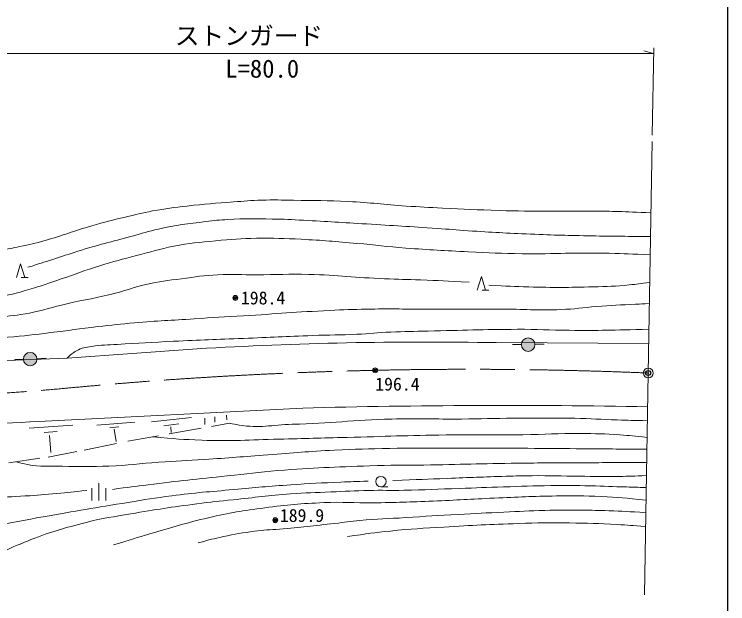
# Model space of a CAD drawing. Units: millimetres, scale not verified. Extents: x 40000 to 680000, y 20000 to 380000.
# Drawn here: x 506802 to 579000, y 259794 to 319477 of the extents above; entities that cross this region are included whole.
import ezdxf
from ezdxf.enums import TextEntityAlignment as Align

# ---------------------------------------------------------------- set-up
doc = ezdxf.new("R2010")
doc.units = ezdxf.units.MM
doc.header["$LTSCALE"] = 1000
doc.header["$PDMODE"] = 32
doc.header["$PDSIZE"] = 500
doc.linetypes.add('CHAIN', pattern=[18.5, 12, -1.5, 3.5, -1.5])
for name, color, linetype, lineweight in [('M-BGD', 7, 'Continuous', 13), ('M-BMK', 2, 'CHAIN', 13), ('M-BMK-SRVR', 3, 'Continuous', 13), ('M-STR-HTXT', 7, 'Continuous', 13), ('M-TTL-BAND', 7, 'Continuous', 25)]:
    doc.layers.add(name, color=color, linetype=linetype, lineweight=lineweight)
doc.layers.add('M-OTRS', color=6, linetype='Continuous')
doc.styles.add('ＭＳ ゴシック', font='')
doc.styles.get('ＭＳ ゴシック').set_extended_font_data('MS Gothic')

msp = doc.modelspace()

# ---------------------------------------------------------------- hatches: boundary and pattern name
at = {"layer": 'M-BGD'}
for points in [[(559492, 286041, 0.97359), (558127, 286058, 0.01338), (558127, 286021, 1)], [(509091, 284587, 0.97359), (507726, 284573, 0.01338), (507726, 284537, 0.41421), (508433, 283879, 0.41421)]]:
    msp.add_hatch(color=256, dxfattribs=at).paths.add_polyline_path(points)

# ---------------------------------------------------------------- linework, layer by layer
for p, q in [((507025, 292821), (507445, 294221)), ((507445, 294221), (507865, 292821)), ((508215, 292821), (507515, 292821)), ((553649, 291540), (554069, 292940)), ((554069, 292940), (554489, 291540)), ((554839, 291540), (554139, 291540)), ((571007, 286145), (555559, 286228)), ((557213, 286044), (558127, 286058)), ((559506, 286077), (560420, 286091)), ((512150, 284656), (525303, 285601)), ((491356, 283883), (512150, 284656)), ((506813, 284539), (507726, 284573)), ((509104, 284623), (510017, 284657)), ((509262, 278259), (536007, 279610)), ((527082, 278728), (527108, 278193)), ((528265, 278885), (528309, 278412)), ((515154, 277871), (519019, 278174)), ((520683, 278219), (524750, 278640)), ((521945, 277807), (523470, 278009)), ((526091, 278579), (526100, 277956)), ((528582, 278079), (526752, 277753)), ((508301, 277576), (512719, 277878)), ((509826, 277142), (511154, 277247)), ((516471, 277607), (517377, 277695)), ((516898, 277461), (517108, 276234)), ((522469, 276992), (525718, 277570)), ((522646, 277711), (522690, 277141)), ((510352, 276839), (510510, 275091)), ((518291, 276248), (521406, 276802)), ((513871, 275354), (517160, 276002)), ((510218, 274634), (513140, 275210)), ((506244, 274049), (509406, 274526)), ((514665, 270261), (514665, 271486)), ((515365, 270261), (515365, 272011)), ((516065, 270261), (516065, 271486)), ((543908, 271639), (544608, 271639))]:
    msp.add_line(p, q, dxfattribs=at)
for centre, radius in [((529169, 290757), 150), ((529169, 290757), 120), ((529169, 290757), 90), ((529169, 290757), 60), ((529169, 290757), 30), ((529169, 290757), 20), ((558809, 286031), 683), ((508409, 284562), 683), ((543320, 283429), 150), ((543320, 283429), 120), ((543320, 283429), 90), ((543320, 283429), 60), ((543320, 283429), 30), ((543320, 283429), 20), ((543908, 272164), 525), ((533216, 268251), 150), ((533216, 268251), 120), ((533216, 268251), 90), ((533216, 268251), 60), ((533216, 268251), 30), ((533216, 268251), 20)]:
    msp.add_circle(centre, radius, dxfattribs=at)
for centre, radius, start, end in [((548422, -100042), 386336, 88.94152, 93.43072), ((556413, -517576), 797446, 88.95912, 91.46634), ((462602, 1080261), 803358, 271.31508, 273.32963)]:
    msp.add_arc(centre, radius, start, end, dxfattribs=at)
for points, knots in [([(493902, 299065), (494422, 298633), (494582, 298511), (495042, 298188), (495675, 297744), (496050, 297517), (496742, 297172), (497576, 296756), (498070, 296568), (498962, 296302), (499797, 296052), (500272, 295917), (501136, 295802), (502211, 295659), (502821, 295642), (503905, 295618), (504511, 295605), (504853, 295579), (505457, 295636), (506200, 295705), (506609, 295808), (507341, 295951), (508356, 296149), (508918, 296292), (509914, 296569), (511787, 297090), (512793, 297528), (514660, 298068), (515966, 298445), (516709, 298614), (518029, 298932), (519110, 299193), (519711, 299363), (520804, 299564), (522161, 299813), (522930, 299903), (524301, 300063), (526121, 300276), (527148, 300333), (528975, 300474), (530099, 300561), (530728, 300625), (531854, 300658), (533112, 300695), (533817, 300662), (535075, 300645), (537231, 300615), (538441, 300629), (540594, 300520), (542893, 300404), (544172, 300215), (546468, 300063), (547895, 299969), (548695, 299922), (550123, 299853), (552363, 299744), (553617, 299673), (555859, 299610), (557860, 299553), (558981, 299535), (560983, 299527), (562611, 299521), (563523, 299564), (565151, 299554), (567526, 299538), (568300, 299495), (571229, 299375)], [0, 0, 0, 0, 1, 1, 1, 2, 2, 2, 3, 3, 3, 4, 4, 4, 5, 5, 5, 6, 6, 6, 7, 7, 7, 8, 8, 8, 9, 9, 9, 10, 10, 10, 11, 11, 11, 12, 12, 12, 13, 13, 13, 14, 14, 14, 15, 15, 15, 16, 16, 16, 17, 17, 17, 18, 18, 18, 19, 19, 19, 20, 20, 20, 21, 21, 21, 22, 22, 22, 22]), ([(508173, 293859), (509410, 294238), (509728, 294335), (510720, 294654), (511699, 294969), (512236, 295179), (513218, 295483), (515348, 296142), (516568, 296420), (518717, 297011), (519764, 297299), (520343, 297487), (521399, 297734), (523244, 298165), (524312, 298235), (526189, 298490), (527057, 298609), (527549, 298644), (528424, 298701), (530168, 298813), (531150, 298758), (532897, 298747), (534136, 298738), (534829, 298676), (536066, 298615), (538559, 298493), (539954, 298398), (542446, 298247), (545237, 298078), (546801, 297983), (549592, 297793), (550820, 297710), (551505, 297634), (552734, 297557), (555200, 297402), (556582, 297317), (559051, 297215), (561475, 297114), (562835, 297088), (565260, 297037), (566405, 297013), (567047, 297010), (568192, 296998), (569363, 296985), (569730, 296983), (571188, 296974)], [0, 0, 0, 0, 1, 1, 1, 2, 2, 2, 3, 3, 3, 4, 4, 4, 5, 5, 5, 6, 6, 6, 7, 7, 7, 8, 8, 8, 9, 9, 9, 10, 10, 10, 11, 11, 11, 12, 12, 12, 13, 13, 13, 14, 14, 14, 15, 15, 15, 15]), ([(491108, 295418), (491475, 295014), (491576, 294907), (491886, 294589), (492299, 294166), (492522, 293918), (492973, 293537), (493636, 292977), (494014, 292656), (494770, 292231), (495404, 291874), (495775, 291697), (496457, 291444), (497388, 291099), (497927, 290934), (498903, 290754), (500034, 290545), (500691, 290555), (501841, 290557), (503055, 290559), (503739, 290625), (504938, 290813), (506259, 291021), (506982, 291243), (508271, 291602), (509575, 291965), (510280, 292255), (511564, 292687), (513085, 293198), (513917, 293542), (515449, 294018), (516891, 294466), (517716, 294659), (519177, 295043), (520644, 295429), (521453, 295707), (522943, 295990), (524578, 296301), (525512, 296376), (527169, 296537), (528790, 296695), (529702, 296766), (531330, 296794), (533092, 296824), (534081, 296778), (535841, 296695), (538048, 296591), (539280, 296464), (541482, 296281), (543410, 296121), (544483, 295954), (546412, 295808), (548893, 295619), (550285, 295541), (552770, 295428), (554887, 295331), (556074, 295254), (558193, 295231), (561635, 295194), (563564, 295367), (567004, 295275), (568627, 295232), (569161, 295221), (571157, 295117)], [0, 0, 0, 0, 1, 1, 1, 2, 2, 2, 3, 3, 3, 4, 4, 4, 5, 5, 5, 6, 6, 6, 7, 7, 7, 8, 8, 8, 9, 9, 9, 10, 10, 10, 11, 11, 11, 12, 12, 12, 13, 13, 13, 14, 14, 14, 15, 15, 15, 16, 16, 16, 17, 17, 17, 18, 18, 18, 19, 19, 19, 20, 20, 20, 21, 21, 21, 21]), ([(491911, 290824), (492515, 290467), (492699, 290370), (493222, 290113), (494017, 289723), (494480, 289533), (495326, 289272), (496236, 288991), (496786, 288989), (497732, 288878), (499287, 288694), (500163, 288568), (501729, 288575), (503041, 288581), (503775, 288669), (505081, 288799), (506361, 288925), (507081, 288995), (508345, 289229), (509838, 289505), (510640, 289818), (512119, 290163), (514033, 290609), (515133, 290741), (517036, 291231), (518253, 291544), (518902, 291841), (520126, 292125), (521507, 292446), (522303, 292517), (523709, 292704), (525147, 292894), (525953, 293029), (527403, 293098), (528928, 293171), (529785, 293093), (531311, 293098), (533383, 293105), (534545, 293184), (536616, 293137), (539609, 293071), (541277, 292821), (544268, 292694), (545693, 292633), (546492, 292628), (547917, 292575), (549835, 292504), (550443, 292473), (552828, 292358)], [0, 0, 0, 0, 1, 1, 1, 2, 2, 2, 3, 3, 3, 4, 4, 4, 5, 5, 5, 6, 6, 6, 7, 7, 7, 8, 8, 8, 9, 9, 9, 10, 10, 10, 11, 11, 11, 12, 12, 12, 13, 13, 13, 14, 14, 14, 15, 15, 15, 16, 16, 16, 16]), ([(554842, 292043), (556775, 291934), (557293, 291917), (558865, 291872), (561410, 291801), (562838, 291810), (565383, 291879), (566808, 291918), (567609, 291935), (569028, 292076), (569843, 292157), (570119, 292186), (571111, 292326)], [0, 0, 0, 0, 1, 1, 1, 2, 2, 2, 3, 3, 3, 4, 4, 4, 4]), ([(491650, 287555), (492065, 287376), (492200, 287334), (492561, 287215), (493404, 286935), (493912, 286897), (494789, 286755), (495781, 286594), (496350, 286607), (497353, 286557), (498938, 286479), (499829, 286464), (501416, 286492), (503274, 286524), (504314, 286608), (506165, 286768), (507849, 286913), (508787, 287040), (510465, 287241), (512335, 287465), (513377, 287633), (515247, 287852), (516703, 288023), (517521, 288106), (518981, 288234), (521336, 288439), (522660, 288488), (525019, 288641), (526965, 288768), (528056, 288822), (530002, 288944), (533413, 289157), (535321, 289319), (538733, 289499), (540187, 289575), (541003, 289594), (542459, 289621), (544773, 289665), (546069, 289625), (548384, 289626), (551341, 289627), (552997, 289638), (555954, 289626), (558361, 289616), (559711, 289492), (562117, 289580), (563528, 289631), (564311, 289774), (565719, 289882), (567259, 290000), (568124, 290046), (569667, 290122), (570217, 290149), (570391, 290159), (571075, 290187)], [0, 0, 0, 0, 1, 1, 1, 2, 2, 2, 3, 3, 3, 4, 4, 4, 5, 5, 5, 6, 6, 6, 7, 7, 7, 8, 8, 8, 9, 9, 9, 10, 10, 10, 11, 11, 11, 12, 12, 12, 13, 13, 13, 14, 14, 14, 15, 15, 15, 16, 16, 16, 17, 17, 17, 18, 18, 18, 18]), ([(512150, 284656), (512526, 285028), (512693, 285167), (513104, 285400), (513649, 285709), (514023, 285759), (514643, 285854), (515643, 286008), (516216, 285987), (517226, 286051), (519444, 286193), (520686, 286262), (522906, 286367), (525675, 286497), (527227, 286542), (529996, 286658), (532734, 286771), (534267, 286860), (537007, 286953), (538751, 287013), (539730, 286997), (541474, 287075), (542811, 287134), (543555, 287240), (544892, 287299), (546369, 287363), (547198, 287365), (548675, 287400), (552207, 287485), (554185, 287558), (557718, 287581), (559767, 287595), (560914, 287494), (562964, 287476), (566115, 287449), (567140, 287489), (571031, 287581)], [0, 0, 0, 0, 1, 1, 1, 2, 2, 2, 3, 3, 3, 4, 4, 4, 5, 5, 5, 6, 6, 6, 7, 7, 7, 8, 8, 8, 9, 9, 9, 10, 10, 10, 11, 11, 11, 12, 12, 12, 12]), ([(528582, 278079), (529019, 277963), (529170, 277952), (529550, 277888), (531624, 277539), (532832, 277900), (534935, 277962), (538867, 278078), (541060, 278379), (544993, 278491), (547756, 278570), (549305, 278475), (552070, 278496), (554124, 278511), (555274, 278557), (557329, 278575), (559744, 278595), (561097, 278618), (563511, 278568), (565198, 278534), (566141, 278455), (567827, 278404), (569018, 278367), (569395, 278357), (570876, 278324)], [0, 0, 0, 0, 1, 1, 1, 2, 2, 2, 3, 3, 3, 4, 4, 4, 5, 5, 5, 6, 6, 6, 7, 7, 7, 8, 8, 8, 8]), ([(520795, 276694), (523153, 276472), (523821, 276435), (525766, 276356), (528821, 276231), (530537, 276394), (533595, 276458), (536284, 276514), (537789, 276567), (540478, 276635), (544391, 276735), (546582, 276831), (550496, 276887), (553535, 276930), (555238, 276880), (558277, 276911), (560542, 276934), (561810, 277056), (564075, 277030), (565635, 277011), (566512, 277007), (568068, 276897), (569156, 276819), (569520, 276788), (570847, 276639)], [0, 0, 0, 0, 1, 1, 1, 2, 2, 2, 3, 3, 3, 4, 4, 4, 5, 5, 5, 6, 6, 6, 7, 7, 7, 8, 8, 8, 8]), ([(507038, 274169), (507530, 274009), (507700, 273982), (508132, 273890), (509484, 273601), (510286, 273760), (511668, 273719), (513511, 273665), (514546, 273661), (516388, 273732), (518364, 273809), (519462, 273993), (521434, 274130), (523225, 274254), (524231, 274275), (526022, 274393), (528540, 274559), (529948, 274691), (532465, 274873), (535092, 275063), (536562, 275213), (539193, 275346), (541379, 275457), (542606, 275476), (544794, 275517), (546950, 275558), (548158, 275540), (550315, 275545), (553875, 275552), (555869, 275543), (559430, 275528), (561350, 275520), (562426, 275505), (564347, 275489), (566878, 275468), (567668, 275461), (570827, 275433)], [0, 0, 0, 0, 1, 1, 1, 2, 2, 2, 3, 3, 3, 4, 4, 4, 5, 5, 5, 6, 6, 6, 7, 7, 7, 8, 8, 8, 9, 9, 9, 10, 10, 10, 11, 11, 11, 12, 12, 12, 12]), ([(516727, 271367), (518485, 271606), (518937, 271662), (520355, 271840), (523477, 272233), (525232, 272398), (528359, 272741), (530361, 272961), (531480, 273103), (533487, 273273), (537116, 273582), (539160, 273615), (542800, 273757), (544925, 273839), (546117, 273798), (548243, 273836), (551966, 273902), (554051, 273969), (557774, 274023), (560139, 274057), (561464, 274047), (563828, 274062), (566553, 274080), (567404, 274085), (570805, 274106)], [0, 0, 0, 0, 1, 1, 1, 2, 2, 2, 3, 3, 3, 4, 4, 4, 5, 5, 5, 6, 6, 6, 7, 7, 7, 8, 8, 8, 8]), ([(491675, 266751), (493099, 266700), (493499, 266700), (494668, 266716), (496563, 266742), (497622, 266857), (499509, 267032), (501650, 267231), (502848, 267380), (504972, 267722), (506837, 268022), (507869, 268267), (509729, 268600), (513083, 269199), (514966, 269512), (518328, 270059), (520045, 270339), (521006, 270499), (522731, 270725), (525172, 271044), (526551, 271130), (529002, 271356), (531261, 271564), (532527, 271685), (534791, 271834), (536769, 271964), (537878, 272028), (539859, 272110), (540937, 272155), (541282, 272169), (542620, 272209)], [0, 0, 0, 0, 1, 1, 1, 2, 2, 2, 3, 3, 3, 4, 4, 4, 5, 5, 5, 6, 6, 6, 7, 7, 7, 8, 8, 8, 9, 9, 9, 10, 10, 10, 10]), ([(493567, 272638), (493961, 272465), (494081, 272423), (494415, 272299), (495252, 271989), (495750, 271899), (496618, 271686), (497280, 271523), (497649, 271422), (498318, 271294), (499448, 271079), (500086, 270985), (501227, 270842), (502443, 270689), (503129, 270614), (504355, 270585), (505747, 270552), (506527, 270623), (507918, 270703), (509168, 270775), (509866, 270849), (511113, 270963), (512295, 271070), (512672, 271110), (514137, 271265)], [0, 0, 0, 0, 1, 1, 1, 2, 2, 2, 3, 3, 3, 4, 4, 4, 5, 5, 5, 6, 6, 6, 7, 7, 7, 8, 8, 8, 8]), ([(545125, 272268), (547797, 272376), (548469, 272403), (550612, 272485), (552939, 272573), (554241, 272630), (556568, 272702), (557602, 272733), (558182, 272751), (559216, 272761), (561080, 272778), (562124, 272718), (563989, 272702), (565552, 272689), (566429, 272650), (567992, 272682), (569082, 272704), (569440, 272715), (570783, 272779)], [0, 0, 0, 0, 1, 1, 1, 2, 2, 2, 3, 3, 3, 4, 4, 4, 5, 5, 5, 6, 6, 6, 6]), ([(505956, 265189), (507128, 265747), (507483, 265885), (508481, 266285), (510608, 267138), (511869, 267435), (514082, 268029), (515817, 268495), (516829, 268584), (518598, 268897), (521198, 269357), (522666, 269555), (525282, 269913), (526705, 270107), (527509, 270166), (528937, 270320), (531209, 270565), (532480, 270734), (534758, 270912), (536347, 271036), (537242, 271039), (538834, 271109), (540344, 271176), (541189, 271230), (542699, 271267), (544070, 271300), (544839, 271253), (546210, 271280), (548410, 271324), (549641, 271392), (551840, 271467), (553592, 271528), (554572, 271570), (556324, 271625), (558190, 271684), (559235, 271733), (561101, 271753), (562665, 271770), (563541, 271767), (565105, 271734), (566530, 271703), (567328, 271658), (568753, 271615), (569538, 271592), (569784, 271584), (570762, 271557)], [0, 0, 0, 0, 1, 1, 1, 2, 2, 2, 3, 3, 3, 4, 4, 4, 5, 5, 5, 6, 6, 6, 7, 7, 7, 8, 8, 8, 9, 9, 9, 10, 10, 10, 11, 11, 11, 12, 12, 12, 13, 13, 13, 14, 14, 14, 15, 15, 15, 15]), ([(516846, 265744), (518658, 266315), (519133, 266458), (520606, 266892), (522878, 267563), (524145, 267967), (526452, 268503), (528654, 269014), (529912, 269206), (532152, 269509), (534472, 269822), (535784, 269926), (538123, 270031), (540062, 270119), (541151, 269986), (543092, 270012), (545473, 270044), (546807, 270098), (549186, 270189), (551606, 270282), (552959, 270388), (555379, 270490), (557836, 270594), (559211, 270680), (561670, 270707), (563436, 270726), (564427, 270732), (566191, 270648), (567972, 270563), (568575, 270499), (570741, 270272)], [0, 0, 0, 0, 1, 1, 1, 2, 2, 2, 3, 3, 3, 4, 4, 4, 5, 5, 5, 6, 6, 6, 7, 7, 7, 8, 8, 8, 9, 9, 9, 10, 10, 10, 10]), ([(525422, 265969), (526627, 266290), (526962, 266373), (527959, 266587), (529177, 266849), (529867, 266965), (531101, 267139), (532081, 267278), (532641, 267256), (533626, 267350), (535825, 267560), (537057, 267685), (539253, 267928), (540239, 268038), (540789, 268126), (541777, 268218), (543581, 268385), (544597, 268400), (546405, 268513), (548486, 268644), (549651, 268727), (551733, 268842), (553535, 268941), (554546, 268983), (556348, 269066), (557963, 269140), (558867, 269212), (560483, 269246), (561941, 269277), (562759, 269267), (564217, 269260), (565289, 269254), (565890, 269250), (566962, 269217), (568431, 269171), (568912, 269131), (570719, 269006)], [0, 0, 0, 0, 1, 1, 1, 2, 2, 2, 3, 3, 3, 4, 4, 4, 5, 5, 5, 6, 6, 6, 7, 7, 7, 8, 8, 8, 9, 9, 9, 10, 10, 10, 11, 11, 11, 12, 12, 12, 12]), ([(540529, 266594), (542605, 266902), (543172, 266978), (544874, 267159), (546979, 267383), (548166, 267424), (550278, 267554), (553220, 267734), (554869, 267828), (557815, 267918), (559817, 267980), (560940, 268002), (562943, 267971), (564842, 267942), (565908, 267942), (567804, 267823), (568935, 267752), (569309, 267727), (570696, 267599)], [0, 0, 0, 0, 1, 1, 1, 2, 2, 2, 3, 3, 3, 4, 4, 4, 5, 5, 5, 6, 6, 6, 6])]:
    msp.add_open_spline(points, degree=3, knots=knots, dxfattribs=at)
for p in [(529169, 290757), (543320, 283429), (533216, 268251)]:
    msp.add_point(p, dxfattribs=at)
at = {"layer": 'M-BMK'}
for centre, radius, start, end in [((552808, -150222), 433755, 87.60202, 95.44548), ((478848, 661474), 381312, 271.8353, 274.93423)]:
    msp.add_arc(centre, radius, start, end, dxfattribs=at)
at = {"layer": 'M-BMK-SRVR'}
for p, q in [((571350, 306585), (570957, 283153)), ((570957, 283153), (570580, 260684))]:
    msp.add_line(p, q, dxfattribs=at)
msp.add_circle((570957, 283153), 500, dxfattribs=at)
msp.add_point((570957, 283153), dxfattribs=at)
at = {"layer": 'M-OTRS'}
msp.add_point((570957, 283153), dxfattribs=at)
at = {"layer": 'M-STR-HTXT'}
for p, q in [((491872, 315511), (571499, 315511)), ((571499, 315511), (570499, 315761)), ((571509, 316074), (571361, 307241))]:
    msp.add_line(p, q, dxfattribs=at)
at = {"layer": 'M-TTL-BAND'}
msp.add_line((579000, 20000), (579000, 370000), dxfattribs=at)

# ---------------------------------------------------------------- texts
at = {"layer": 'M-BGD', "style": 'ＭＳ ゴシック'}
for s, p in [('198.4', (529735, 289701)), ('196.4', (543327, 280983)), ('189.9', (533676, 267681))]:
    msp.add_text(s, height=1320, dxfattribs=at).set_placement(p, align=Align.BOTTOM_LEFT)
at = {"layer": 'M-STR-HTXT', "style": 'ＭＳ ゴシック'}
for s, p in [('ストンガード', (523055, 315835)), ('L=80.0', (528149, 312508))]:
    msp.add_text(s, height=1833, dxfattribs=at).set_placement(p, align=Align.BOTTOM_LEFT)

doc.saveas('drawing.dxf')
